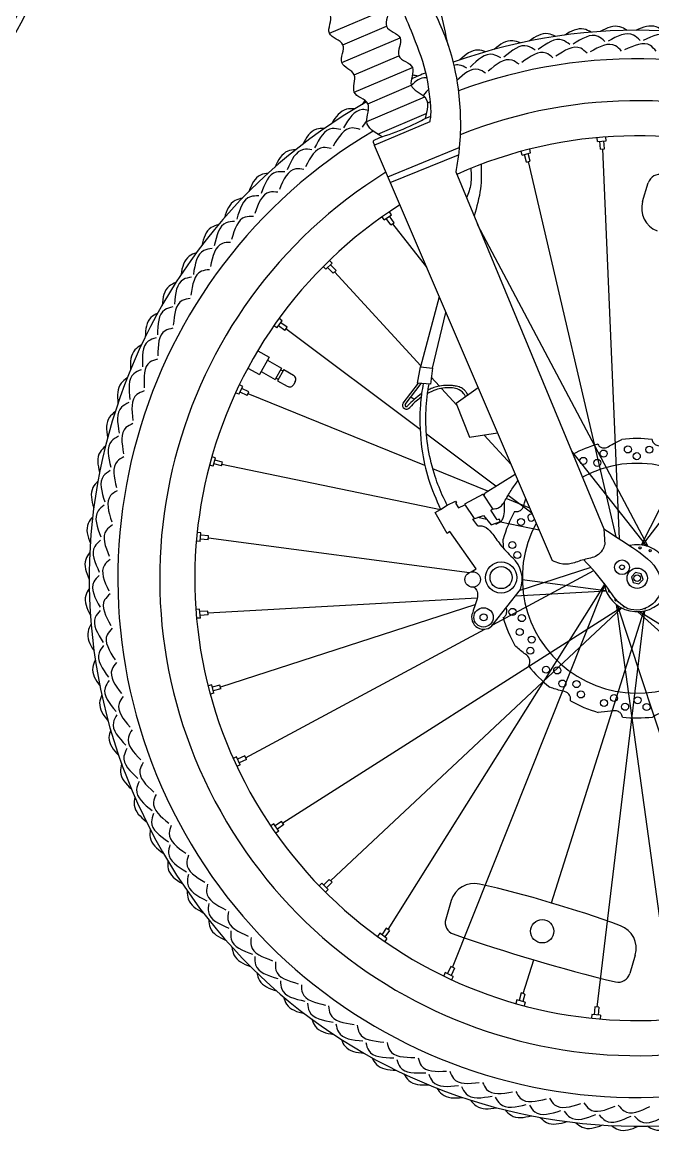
# Model space of a CAD drawing. Header units: millimetres. Extents: x -1488 to 354, y -1 to 1042.
# Drawn here: x -377 to 18, y -1 to 693 of the extents above; entities that cross this region are included whole.
import ezdxf

# ---------------------------------------------------------------- set-up
doc = ezdxf.new("R2010")
doc.units = ezdxf.units.MM
doc.layers.add('ceco.net 420', color=7, linetype='Continuous')

msp = doc.modelspace()

# ---------------------------------------------------------------- linework, layer by layer
at = {"layer": 'ceco.net 420'}
for p, q in [((-184.64, 686.16), (-148.14, 701.64)), ((-176.14, 678.9), (-148.88, 690.47)), ((-176.85, 667.74), (-140.42, 683.2)), ((-169.05, 660.19), (-141.16, 672.02)), ((-169.05, 649.33), (-132.7, 664.75)), ((-160.55, 642.07), (-133.44, 653.57)), ((-161.25, 630.91), (-124.97, 646.3)), ((-154.29, 623), (-124.01, 635.85)), ((-124.74, 632.81), (-121.17, 634.33)), ((-156.57, 616.17), (-121.66, 631.02)), ((-151.77, 621.33), (-156.38, 619.35)), ((-17.03, 618.46), (-17.22, 620.79)), ((-17.03, 618.46), (-11.55, 618.9)), ((-15.12, 613.66), (-15.52, 618.58)), ((-12.66, 613.86), (-13.05, 618.78)), ((-11.55, 618.9), (-11.73, 621.24)), ((-156.57, 616.17), (-45.32, 356.43)), ((-64.08, 609.98), (-64.68, 612.25)), ((-64.08, 609.98), (-58.76, 611.37)), ((-58.98, 606.22), (-60.22, 610.99)), ((-58.76, 611.37), (-59.35, 613.64)), ((-15.12, 613.66), (-12.66, 613.86)), ((-13.89, 613.76), (-3.36, 369.97)), ((-61.37, 605.6), (-62.62, 610.37)), ((-61.37, 605.6), (-58.98, 606.22)), ((-5.38, 371.29), (-60.18, 605.91)), ((-105.59, 599.51), (-12.96, 376.2)), ((11.25, 580.92), (14.8, 592.53)), ((10.56, 366.1), (123.25, 588.67)), ((-150.27, 569.42), (-151.6, 571.35)), ((-150.27, 569.42), (-145.74, 572.55)), ((-146.22, 566.22), (-149.02, 570.28)), ((-145.74, 572.55), (-147.07, 574.48)), ((-144.18, 567.63), (-146.98, 571.69)), ((-146.22, 566.22), (-144.18, 567.63)), ((-145.2, 566.93), (-123.92, 539.95)), ((14.61, 365.16), (-91.94, 566.59)), ((163.75, 564.93), (10.99, 366.04)), ((-186.78, 538.56), (-182.86, 542.43)), ((-182.86, 542.43), (-184.51, 544.09)), ((-180.48, 537.85), (-183.94, 541.36)), ((-186.78, 538.56), (-188.43, 540.23)), ((-182.24, 536.11), (-185.7, 539.62)), ((-182.24, 536.11), (-180.48, 537.85)), ((-181.36, 536.98), (-127.5, 478.16)), ((-115.92, 521.27), (-127.7, 477.44)), ((-214.19, 506.31), (-216.11, 507.67)), ((-120.2, 476.72), (-111.72, 511.45)), ((-217.38, 501.83), (-219.29, 503.18)), ((-217.38, 501.83), (-214.19, 506.31)), ((-212.48, 500.21), (-216.5, 503.06)), ((-211.05, 502.23), (-215.07, 505.08)), ((-212.48, 500.21), (-211.05, 502.23)), ((-127.9, 438.36), (-211.77, 501.22)), ((-229.35, 487.62), (-222.19, 483.55)), ((-222.19, 483.55), (-228.37, 472.71)), ((-223.3, 481.6), (-214.52, 476.6)), ((-235.53, 476.78), (-228.37, 472.71)), ((-227.26, 474.65), (-218.48, 469.65)), ((-214.52, 476.6), (-218.48, 469.65)), ((-213.14, 475.81), (-217.1, 468.86)), ((-215.02, 475.73), (-213.64, 474.94)), ((-213.14, 475.81), (-207.06, 472.35)), ((-129.56, 467.35), (-127.7, 477.44)), ((-127.7, 477.44), (-120.2, 476.72)), ((-120.2, 476.72), (-121.46, 466.69)), ((-241.14, 460.34), (-238.78, 465.31)), ((-238.78, 465.31), (-240.9, 466.31)), ((-217.99, 470.52), (-216.61, 469.73)), ((-217.1, 468.86), (-211.02, 465.4)), ((-205.94, 468.26), (-206.93, 466.52)), ((-138.45, 454.84), (-128.89, 467.3)), ((-137.17, 454), (-127.26, 467.16)), ((-121.46, 466.69), (-129.56, 467.35)), ((-120.92, 470.97), (-115.83, 465.4)), ((-241.14, 460.34), (-243.25, 461.34)), ((-236.03, 459.59), (-240.49, 461.71)), ((-234.97, 461.83), (-239.43, 463.94)), ((-236.03, 459.59), (-234.97, 461.83)), ((-124.87, 415.74), (-235.5, 460.71)), ((-131.55, 457.12), (-133.74, 458.56)), ((-114.56, 464.02), (-104.88, 453.45)), ((-91.6, 464.48), (-105.32, 454.53)), ((-105.32, 454.53), (-96.91, 433.53)), ((-80.55, 402.86), (-123.89, 435.35)), ((-96.91, 433.53), (-79.46, 436.14)), ((-87.88, 434.88), (-71.04, 416.48)), ((-33.13, 424.82), (13.7, 365.44)), ((-255.87, 420.66), (-258.13, 421.28)), ((-257.33, 415.35), (-255.87, 420.66)), ((-252.17, 415.51), (-256.92, 416.81)), ((-251.51, 417.89), (-256.27, 419.2)), ((-252.17, 415.51), (-251.51, 417.89)), ((-251.84, 416.7), (-115.23, 388.31)), ((-257.33, 415.35), (-259.59, 415.98)), ((-85.53, 399.74), (-119.96, 413.74)), ((-57.95, 385.93), (-72.91, 397.13)), ((-115.16, 388.36), (-110.91, 390.99)), ((-59.31, 389.08), (-74.1, 395.1)), ((-91.74, 383.43), (-86.34, 382.31)), ((-77.7, 380.52), (-53.48, 375.48)), ((-12.96, 376.2), (-12.43, 366.33)), ((-265.46, 368.24), (-267.79, 368.46)), ((-264.94, 373.72), (-267.28, 373.94)), ((-265.46, 368.24), (-264.94, 373.72)), ((-260.41, 369.29), (-265.32, 369.75)), ((-260.18, 371.75), (-265.09, 372.21)), ((-260.41, 369.29), (-260.18, 371.75)), ((-260.29, 370.52), (-96.99, 348.95)), ((-82.49, 316.12), (-19.32, 350.08)), ((-21.05, 352.02), (-65.58, 337.66)), ((-12.71, 341.25), (-148.05, 125.7)), ((-107.54, 101.96), (-12.51, 340.32)), ((-64.06, 344.59), (-11.67, 337.67)), ((-11.5, 337.27), (-68.34, 334.14)), ((-92.18, 332.83), (-260.6, 323.57)), ((-93.58, 328.63), (-252.74, 277.29)), ((-213.76, 192.26), (-2.19, 326.92)), ((-1.8, 326.71), (-183.82, 156.11)), ((-5.29, 328.99), (29.59, 76.87)), ((75.88, 84.72), (-4.53, 328.41)), ((-265.73, 325.92), (-268.07, 325.73)), ((-265.29, 320.43), (-267.62, 320.25)), ((-265.29, 320.43), (-265.73, 325.92)), ((-260.7, 324.81), (-265.61, 324.41)), ((-260.5, 322.34), (-265.41, 321.94)), ((-260.5, 322.34), (-260.7, 324.81)), ((-45.66, 142.23), (11.99, 324.77)), ((12.42, 324.86), (-17.35, 77.17)), ((8.28, 324.36), (197.06, 153.65)), ((227.47, 189.42), (9.23, 324.4)), ((-236.97, 233.07), (-87.47, 313.44)), ((-258.21, 278.71), (-260.48, 278.12)), ((-256.82, 273.38), (-258.21, 278.71)), ((-253.06, 278.49), (-257.83, 277.24)), ((-252.43, 276.09), (-253.06, 278.49)), ((-256.82, 273.38), (-259.09, 272.79)), ((-252.43, 276.09), (-257.2, 274.85)), ((-242.6, 233.52), (-244.73, 232.54)), ((-240.31, 228.52), (-242.6, 233.52)), ((-237.49, 234.2), (-241.97, 232.14)), ((-236.46, 231.95), (-240.94, 229.89)), ((-236.46, 231.95), (-237.49, 234.2)), ((-240.31, 228.52), (-242.44, 227.54)), ((-219.38, 191.73), (-221.31, 190.4)), ((-216.25, 187.2), (-219.38, 191.73)), ((-214.46, 193.28), (-218.52, 190.48)), ((-213.06, 191.25), (-217.11, 188.44)), ((-213.06, 191.25), (-214.46, 193.28)), ((-216.25, 187.2), (-218.18, 185.87)), ((-189.26, 154.6), (-190.93, 152.96)), ((-185.39, 150.69), (-189.26, 154.6)), ((-184.69, 156.99), (-188.19, 153.53)), ((-182.95, 155.23), (-186.46, 151.76)), ((-182.95, 155.23), (-184.69, 156.99)), ((-185.39, 150.69), (-187.06, 149.04)), ((-108.44, 143.68), (-111.88, 132.04)), ((-149.06, 126.42), (-151.91, 122.4)), ((-147.04, 124.98), (-149.89, 120.96)), ((-147.04, 124.98), (-149.06, 126.42)), ((-153.15, 123.27), (-154.5, 121.36)), ((-148.66, 120.09), (-153.15, 123.27)), ((-148.66, 120.09), (-150.02, 118.17)), ((-63.53, 85.62), (-56.88, 106.68)), ((6.65, 109.69), (3.21, 98.05)), ((-112.14, 98.69), (-113.15, 96.57)), ((-107.17, 96.33), (-112.14, 98.69)), ((-108.66, 102.49), (-110.78, 98.04)), ((-106.43, 101.43), (-108.66, 102.49)), ((-106.43, 101.43), (-108.54, 96.98)), ((-107.17, 96.33), (-108.17, 94.21)), ((-64.73, 85.95), (-66.03, 81.2)), ((-62.34, 85.29), (-64.73, 85.95)), ((-62.34, 85.29), (-63.65, 80.54)), ((-67.49, 81.6), (-68.11, 79.34)), ((-62.19, 80.14), (-67.49, 81.6)), ((-62.19, 80.14), (-62.81, 77.88)), ((-18.59, 77.29), (-19.05, 72.38)), ((-16.12, 77.06), (-18.59, 77.29)), ((-16.12, 77.06), (-16.58, 72.15)), ((-20.55, 72.52), (-20.77, 70.19)), ((-15.08, 72.01), (-20.55, 72.52)), ((-15.08, 72.01), (-15.29, 69.67))]:
    msp.add_line(p, q, dxfattribs=at)
for points in [[(-148.07, 596.33), (-103.39, 614.78)], [(-146.53, 592.74), (-103.91, 610.07)], [(-87.76, 397.03), (-87.17, 398.72), (-68.43, 410.45)], [(-91.89, 378.01), (-95, 382.33), (-88.27, 384.61), (-83.4, 378.81), (-77.6, 380.88), (-78.54, 382.22), (-79.77, 381.93), (-83.7, 387.93), (-82.38, 388.79), (-88.39, 397.99), (-100.08, 391.67), (-94.15, 382.62)], [(-110.91, 390.99), (-105.75, 393.57), (-105.12, 392.54), (-105.68, 392.2), (-103.96, 389.41), (-99.83, 391.28)], [(-95.96, 349.27), (-92.84, 351.19), (-109.24, 374.51), (-110.92, 373.39), (-118.52, 386.39), (-115.16, 388.36)], [(-82.19, 316.51), (-65.12, 338.24)]]:
    msp.add_lwpolyline(points, dxfattribs=at)
msp.add_lwpolyline([(4.2, 346.13), (5.32, 342.56), (8.98, 341.75), (11.5, 344.51), (10.38, 348.08), (6.73, 348.89)], close=True, dxfattribs=at)
for centre, radius in [((-13.2, 423.28), 2.2), ((2.01, 425.86), 2.2), ((7.6, 421.65), 2.2), ((15.41, 425.72), 2.2), ((-25.81, 418.72), 2.2), ((-17.09, 417.46), 2.2), ((-64.82, 380.53), 2.2), ((-70.19, 366.06), 2.2), ((-67.1, 359.79), 2.2), ((9.63, 364.27), 0.668), ((16.01, 362.52), 0.668), ((-77.23, 345.74), 9.8), ((-1.63, 352.19), 4.61), ((-95.02, 344.52), 4.84), ((-77.23, 345.74), 6.9), ((-1.63, 352.19), 1.48), ((7.85, 345.32), 6.37), ((7.85, 345.32), 2.02), ((-88.23, 320.84), 6.06), ((-70.11, 324.26), 2.2), ((-88.23, 320.84), 2.21), ((-64.29, 320.37), 2.2), ((-65.56, 311.66), 2.2), ((-58.13, 306.93), 2.2), ((-58.98, 299.99), 2.2), ((-49.14, 288.1), 2.2), ((-42.15, 287.65), 2.2), ((-38.89, 279.47), 2.2), ((-30.1, 279.09), 2.2), ((-27.36, 272.64), 2.2), ((-6.62, 270.37), 2.2), ((8.1, 268.99), 2.2), ((-12.9, 267.27), 2.2), ((0.29, 264.92), 2.2), ((13.69, 264.77), 2.2), ((-51.53, 124.53), 7.3)]:
    msp.add_circle(centre, radius, dxfattribs=at)
for centre, radius, start, end in [((7.85, 345.32), 342.61, 119.60291, 109.63328), ((7.85, 345.32), 324.72, 120.55788, 110.14544), ((7.85, 345.32), 342.61, 112.68726, 114.3366), ((7.85, 345.32), 298.54, 121.75851, 111.76654), ((7.85, 345.32), 324.72, 113.46439, 113.833), ((7.85, 345.32), 276.61, 122.44386, 114.06038), ((-155.82, 618.04), 1.42, 113.18577, 293.18577), ((21.97, 590.33), 7.5, 75.73456, 163.01195), ((25.6, 576.53), 15, 163.01195, 249.48403), ((-208.54, 469.74), 3, 330.33075, 60.33075), ((-209.53, 468), 3, 240.33075, 330.33075), ((-136.41, 453.5), 2.44, 146.75853, 326.75853), ((-136.48, 453.49), 0.853, 143.60682, 329.91023), ((7.85, 345.32), 87.33, 83.90162, 96.31864), ((7.85, 345.32), 87.33, 106.40162, 117.38242), ((7.85, 345.32), 71.87, 151.44028, 118.4291), ((7.85, 345.32), 87.33, 151.40162, 163.81864), ((-58.38, 383.26), 2.2, 72.28154, 334.09001), ((7.85, 345.32), 20.96, 188.38419, 103.20084), ((-82.73, 344.46), 18.68, 340.56777, 47.41505), ((-9.46, 337.38), 0.668, 121.50248, 308.34036), ((-5.7, 331.94), 0.668, 101.79441, 339.73661), ((-0.31, 328.11), 0.668, 190.88389, 282.20204), ((12.66, 326.89), 0.668, 240.68471, 340.68744), ((-88.24, 320.85), 7.44, 155.71284, 324.33051), ((7.85, 345.32), 87.33, 196.40162, 208.81864), ((7.85, 345.32), 87.33, 218.90162, 231.31864), ((7.85, 345.32), 87.33, 241.40162, 253.81864), ((7.85, 345.32), 87.33, 263.90162, 276.31864), ((-94.05, 139.43), 15, 77.07482, 163.54691), ((-257.63, -573.33), 746.29, 70.01899, 77.07482), ((-104.68, 129.92), 7.5, 163.54691, 250.82429), ((-7.74, 113.94), 15, 343.54691, 70.01899), ((258.35, 1173.84), 1112.75, 250.82429, 256.26952), ((-3.98, 100.18), 7.5, 256.26952, 343.54691)]:
    msp.add_arc(centre, radius, start, end, dxfattribs=at)
for points in [[(-110.32, 678.6), (-115.08, 700.36), (-150.41, 848.62), (-167.38, 918.88), (-176.79, 954.27)], [(-173.96, 910.31), (-180.51, 895.8), (-190.94, 878.42), (-211.31, 854.51), (-220.34, 846.5), (-273.61, 806.39), (-303.95, 784.16), (-333.25, 758.32), (-360.76, 728.96), (-374.49, 707.06), (-388.88, 680.11), (-430.82, 600.62), (-445.72, 572.38), (-458.03, 549.05), (-500.56, 468.44), (-528.51, 415.45), (-541.49, 390.8), (-546.86, 379.83), (-565.84, 347.04)], [(-180.02, 764.84), (-171.31, 756.99), (-172.06, 745.81), (-163.59, 738.54), (-164.33, 727.36), (-155.87, 720.09), (-156.61, 708.92), (-148.14, 701.64), (-148.88, 690.47), (-140.42, 683.2), (-141.16, 672.02), (-132.7, 664.75), (-133.44, 653.57), (-124.97, 646.3), (-124.74, 632.81)], [(-151.51, 621.42), (-161.25, 630.91), (-160.55, 642.07), (-169.05, 649.33), (-169.05, 660.19), (-176.85, 667.74), (-176.14, 678.9), (-184.64, 686.16), (-183.94, 697.32), (-192.44, 704.58), (-191.73, 715.74), (-200.24, 723), (-199.53, 734.16), (-208.03, 741.41), (-208.15, 754.52)], [(-121.66, 631.02), (-121.17, 634.33), (-121.46, 643.31), (-123.08, 655.8), (-130.68, 680.86), (-138, 698.52), (-143.07, 709.54), (-144.74, 712.99)], [(-127.98, 713.82), (-127.59, 713.79), (-127.18, 713.64), (-126.71, 713.24), (-125.97, 711.97), (-124.39, 709.1), (-110.32, 678.6), (-104.15, 651.42), (-103.39, 614.78), (-103.91, 610.07), (-105.59, 599.51)], [(9.63, 681.66), (5.57, 685.03), (-10.34, 681.17)], [(31.63, 680.83), (27.8, 684.46), (11.67, 681.64)], [(-34.28, 679.02), (-38.75, 681.83), (-54.02, 675.92)], [(-12.37, 681.06), (-16.64, 684.16), (-32.27, 679.26)], [(-1.92, 674.96), (-5.72, 678.32), (-21.63, 674.46)], [(19.66, 674.89), (16.09, 678.5), (-0.04, 675.68)], [(-77.48, 670.66), (-82.28, 672.87), (-96.64, 665.02)], [(-56.02, 675.55), (-60.66, 678.06), (-75.51, 671.17)], [(-44.86, 670.86), (-49.07, 673.7), (-64.34, 667.79)], [(-23.46, 673.61), (-27.47, 676.72), (-43.09, 671.82)], [(-66.04, 666.72), (-70.42, 669.28), (-85.27, 662.38)], [(-151.77, 621.33), (-134.27, 628.06), (-124.74, 632.81)], [(-177.53, 625.97), (-182.78, 626.52), (-193.86, 614.46)], [(-165.43, 625.91), (-170.4, 626.92), (-182.25, 615.62)], [(-195.49, 613.24), (-200.76, 613.45), (-211.03, 600.69)], [(-183.41, 613.97), (-188.44, 614.66), (-199.52, 602.61)], [(-212.58, 599.37), (-217.85, 599.23), (-227.27, 585.83)], [(-200.57, 600.89), (-205.63, 601.25), (-215.9, 588.5)], [(-228.72, 584.41), (-233.98, 583.92), (-242.5, 569.94)], [(-216.84, 586.71), (-221.91, 586.74), (-231.33, 573.34)], [(-232.15, 571.5), (-237.21, 571.19), (-245.73, 557.21)], [(-243.85, 568.43), (-249.06, 567.6), (-256.65, 553.09)], [(-246.43, 555.32), (-251.46, 554.68), (-259.05, 540.17)], [(-257.91, 551.49), (-263.05, 550.32), (-269.67, 535.34)], [(-259.62, 538.24), (-264.6, 537.27), (-271.22, 522.3)], [(-270.82, 533.66), (-275.88, 532.16), (-281.51, 516.78)], [(-282.54, 515.03), (-287.49, 513.2), (-292.1, 497.49)], [(-271.66, 520.33), (-276.57, 519.04), (-282.2, 503.67)], [(-282.51, 501.68), (-287.32, 500.07), (-291.93, 484.36)], [(-293.02, 495.68), (-297.84, 493.53), (-301.41, 477.55)], [(-292.12, 482.35), (-296.81, 480.43), (-300.38, 464.45)], [(-302.21, 475.68), (-306.88, 473.22), (-309.4, 457.04)], [(-125.97, 467.06), (-126.96, 460.8), (-127.23, 458.6), (-127.83, 451.6), (-126.75, 426.07), (-122.58, 407.27), (-115.16, 388.36)], [(-110.91, 390.99), (-113.25, 395.7), (-118.48, 408.86), (-122.77, 426.4), (-124.3, 444.08), (-123.26, 460.78), (-122.94, 463.01), (-122.3, 466.76)], [(-97.94, 459.88), (-98.59, 461.1), (-99.92, 462.77), (-102, 464.31), (-105.17, 465.38), (-107.65, 465.75), (-112.22, 465.85), (-116.75, 465.21), (-120.18, 464.19), (-122.94, 463.01)], [(-300.44, 462.44), (-305, 460.22), (-307.52, 444.04)], [(-126.96, 460.8), (-131.55, 457.12), (-135.74, 453.06)], [(-127.23, 458.6), (-130.29, 456.06), (-134.37, 452.17)], [(-99.4, 458.83), (-100.54, 460.66), (-104.69, 463.71), (-108.75, 464.41), (-113.77, 464.14), (-117.99, 463.15), (-123.26, 460.78)], [(-310.07, 455.12), (-314.57, 452.36), (-316.03, 436.05)], [(-307.44, 442.02), (-311.84, 439.51), (-313.3, 423.2)], [(-316.57, 434.09), (-320.88, 431.04), (-321.27, 414.67)], [(-16.81, 429.1), (-16.04, 428.1), (-14.4, 427.09), (-12.01, 426.92), (-8.54, 428.51), (-1.76, 432.12)], [(17.13, 432.16), (17.46, 430.94), (18.59, 429.38), (20.73, 428.3), (24.54, 428.45), (32.19, 429.19)], [(-313.09, 421.2), (-317.32, 418.4), (-317.7, 402.03)], [(-321.69, 412.68), (-325.78, 409.36), (-325.1, 393)], [(-82.38, 388.79), (-80.6, 388.87), (-78.2, 389.76), (-76.06, 391.74), (-75.14, 393.25), (-70.96, 400.24), (-66.7, 406.33)], [(-317.36, 400.04), (-321.4, 396.98), (-320.72, 380.62)], [(-325.39, 390.99), (-329.26, 387.4), (-327.5, 371.12)], [(-320.25, 378.66), (-324.08, 375.33), (-322.32, 359.05)], [(-12.96, 376.21), (4.97, 364.45), (21.14, 348.74), (22.88, 339.09), (17.62, 329.35), (9.62, 325.63), (2.18, 326.27), (-0.79, 327.87), (-11.79, 340.77), (-25.54, 356.91)], [(-327.66, 369.09), (-331.29, 365.26), (-328.47, 349.13)], [(-12.43, 366.33), (-13.01, 364.69), (-13.97, 362.9), (-17.31, 359.48), (-25.54, 356.91), (-33.41, 354.46), (-40.42, 354.47), (-45.32, 356.43)], [(-321.72, 357.13), (-325.33, 353.56), (-322.51, 337.43)], [(-328.5, 347.1), (-331.87, 343.04), (-328, 327.13)], [(-321.79, 335.55), (-325.15, 331.75), (-321.29, 315.84)], [(-94.27, 339.74), (-93.92, 339.45), (-93.54, 339.08), (-92.03, 336.22), (-92, 333.78), (-93.54, 328.73), (-95.02, 323.91)], [(-327.89, 325.1), (-330.99, 320.82), (-326.09, 305.2)], [(-320.45, 314.01), (-323.55, 310), (-318.66, 294.38)], [(-325.85, 303.18), (-328.66, 298.72), (-322.76, 283.45)], [(-60.12, 290.47), (-59.49, 291.57), (-59.19, 293.47), (-59.94, 295.74), (-62.74, 298.34), (-68.67, 303.22)], [(-317.69, 292.6), (-320.53, 288.4), (-314.63, 273.13)], [(-322.38, 281.45), (-324.89, 276.81), (-318, 261.96)], [(-313.55, 271.42), (-316.11, 267.05), (-309.22, 252.19)], [(-33.95, 268.64), (-33.79, 269.89), (-34.24, 271.76), (-35.81, 273.58), (-39.39, 274.9), (-46.73, 277.14)], [(32.51, 261.54), (31.74, 262.54), (30.1, 263.54), (27.71, 263.72), (24.24, 262.13), (17.46, 258.51)], [(-317.5, 259.99), (-319.7, 255.19), (-311.85, 240.82)], [(-1.43, 258.48), (-1.76, 259.7), (-2.89, 261.25), (-5.03, 262.33), (-8.84, 262.19), (-16.49, 261.44)], [(-308.03, 250.56), (-310.3, 246.02), (-302.45, 231.66)], [(-311.22, 238.89), (-313.11, 233.96), (-304.33, 220.14)], [(-301.16, 230.11), (-303.12, 225.43), (-294.35, 211.6)], [(-303.58, 218.25), (-305.14, 213.21), (-295.48, 199.99)], [(-292.96, 210.14), (-294.61, 205.35), (-284.96, 192.13)], [(-294.6, 198.15), (-295.83, 193.02), (-285.32, 180.46)], [(-283.47, 190.76), (-284.81, 185.87), (-274.31, 173.3)], [(-284.33, 178.69), (-285.21, 173.48), (-273.91, 161.64)], [(-272.74, 172.04), (-273.76, 167.07), (-262.46, 155.22)], [(-272.8, 159.94), (-273.35, 154.69), (-261.3, 143.6)], [(-260.81, 154.05), (-261.5, 149.03), (-249.44, 137.95)], [(-260.08, 141.98), (-260.28, 136.7), (-247.53, 126.43)], [(-247.72, 136.89), (-248.08, 131.83), (-235.33, 121.56)], [(-246.2, 124.89), (-246.06, 119.61), (-232.66, 110.2)], [(-233.54, 120.62), (-233.57, 115.55), (-220.17, 106.14)], [(-231.24, 108.74), (-230.76, 103.49), (-216.77, 94.97)], [(-218.33, 105.32), (-218.03, 100.25), (-204.04, 91.74)], [(-215.26, 93.61), (-214.43, 88.4), (-199.92, 80.82)], [(-202.15, 91.04), (-201.51, 86.01), (-187, 78.42)], [(-198.32, 79.56), (-197.15, 74.41), (-182.17, 67.79)], [(-185.07, 77.85), (-184.11, 72.87), (-169.13, 66.25)], [(-180.5, 66.65), (-178.99, 61.59), (-163.62, 55.96)], [(-167.16, 65.8), (-165.88, 60.9), (-150.5, 55.27)], [(-161.87, 54.92), (-160.04, 49.97), (-144.32, 45.36)], [(-148.51, 54.95), (-146.9, 50.14), (-131.19, 45.53)], [(-142.51, 44.44), (-140.36, 39.63), (-124.38, 36.05)], [(-129.18, 45.35), (-127.27, 40.65), (-111.29, 37.08)], [(-122.51, 35.25), (-120.05, 30.59), (-103.87, 28.07)], [(-109.27, 37.03), (-107.05, 32.47), (-90.87, 29.95)], [(-88.86, 30.03), (-86.34, 25.62), (-70.04, 24.17)], [(-101.95, 27.39), (-99.19, 22.9), (-82.88, 21.44)], [(-80.93, 20.89), (-77.87, 16.58), (-61.51, 16.2)], [(-68.03, 24.38), (-65.23, 20.15), (-48.86, 19.76)], [(-59.52, 15.78), (-56.19, 11.68), (-39.83, 12.37)], [(-46.88, 20.1), (-43.81, 16.06), (-27.45, 16.75)], [(-25.49, 17.22), (-22.17, 13.39), (-5.89, 15.14)], [(-3.96, 15.74), (-0.39, 12.14), (15.74, 14.95)], [(-37.82, 12.08), (-34.23, 8.21), (-17.95, 9.96)], [(-15.93, 9.81), (-12.09, 6.18), (4.03, 8.99)], [(6.07, 8.97), (10.13, 5.6), (26.04, 9.46)]]:
    msp.add_spline(points, degree=3, dxfattribs=at)
for points, knots in [([(-370.41, 705.32), (-370.45, 705.25), (-383.26, 682.88), (-405.36, 637.21), (-429.41, 592.61), (-440.95, 570.43)], [284.535067, 284.535067, 284.535067, 284.535067, 284.775285, 361.761477, 436.7535, 436.7535, 436.7535, 436.7535]), ([(-20.83, 686.72), (-22.36, 687.59), (-27.85, 690.38), (-33.52, 687.53), (-37.61, 684.89)], [1.290026, 1.290026, 1.290026, 1.290026, 6.384144, 19.446481, 19.446481, 19.446481, 19.446481]), ([(1.56, 687.86), (0.09, 688.84), (-5.21, 691.98), (-11.05, 689.51), (-15.31, 687.14)], [1.290026, 1.290026, 1.290026, 1.290026, 6.384144, 19.446481, 19.446481, 19.446481, 19.446481]), ([(23.98, 687.54), (22.57, 688.61), (17.49, 692.09), (11.5, 690.01), (7.1, 687.92)], [1.290026, 1.290026, 1.290026, 1.290026, 6.384144, 19.446481, 19.446481, 19.446481, 19.446481]), ([(-65.14, 680.06), (-66.78, 680.72), (-72.59, 682.77), (-77.83, 679.21), (-81.55, 676.05)], [1.290026, 1.290026, 1.290026, 1.290026, 6.384144, 19.446481, 19.446481, 19.446481, 19.446481]), ([(-43.09, 684.11), (-44.69, 684.88), (-50.35, 687.31), (-55.81, 684.1), (-59.72, 681.19)], [1.290026, 1.290026, 1.290026, 1.290026, 6.384144, 19.446481, 19.446481, 19.446481, 19.446481]), ([(-86.88, 674.56), (-88.56, 675.12), (-94.49, 676.79), (-99.49, 672.89), (-102.99, 669.5)], [1.290026, 1.290026, 1.290026, 1.290026, 6.384144, 19.446481, 19.446481, 19.446481, 19.446481]), ([(-98.58, 664.39), (-100.24, 665.21), (-103.06, 666.6), (-105.72, 666.34), (-106.79, 666.01)], [0, 0, 0, 0, 5.278026, 8.962285, 8.962285, 8.962285, 8.962285]), ([(-86.9, 661.2), (-88.42, 662.14), (-94.52, 665.92), (-100.45, 660.72), (-104.9, 656.48)], [0, 0, 0, 0, 5.072032, 20.402272, 20.402272, 20.402272, 20.402272]), ([(-123.56, 658.21), (-123.79, 658.25), (-127.42, 658.74), (-130.57, 656.43), (-133.38, 653.44)], [4.520312, 4.520312, 4.520312, 4.520312, 5.278026, 16.246761, 16.246761, 16.246761, 16.246761]), ([(-168.87, 638.83), (-170.63, 638.93), (-176.79, 639.01), (-180.61, 633.94), (-183.11, 629.76)], [1.290026, 1.290026, 1.290026, 1.290026, 6.384144, 19.446481, 19.446481, 19.446481, 19.446481]), ([(-160.23, 637.87), (-161.53, 638.19), (-168.21, 639.46), (-172.42, 632.62), (-175.83, 627.08)], [1.433497, 1.433497, 1.433497, 1.433497, 5.278026, 21.651368, 21.651368, 21.651368, 21.651368]), ([(-187.69, 626.64), (-189.45, 626.63), (-195.6, 626.3), (-199.08, 621), (-201.31, 616.67)], [1.290026, 1.290026, 1.290026, 1.290026, 6.384144, 19.446481, 19.446481, 19.446481, 19.446481]), ([(-205.67, 613.25), (-207.43, 613.12), (-213.55, 612.39), (-216.67, 606.88), (-218.61, 602.41)], [1.290026, 1.290026, 1.290026, 1.290026, 6.384144, 19.446481, 19.446481, 19.446481, 19.446481]), ([(-89.69, 604.14), (-89.61, 599.04), (-89.44, 588.08), (-92.46, 577.56), (-94.16, 571.94)], [0, 0, 0, 0, 15.211292, 32.68082, 32.68082, 32.68082, 32.68082]), ([(-222.73, 598.71), (-224.48, 598.47), (-230.54, 597.34), (-233.3, 591.63), (-234.94, 587.04)], [1.290026, 1.290026, 1.290026, 1.290026, 6.384144, 19.446481, 19.446481, 19.446481, 19.446481]), ([(-96.18, 601.29), (-95.99, 598.17), (-95.63, 591.93), (-97.68, 586.06), (-98.8, 583.13)], [0, 0, 0, 0, 9.267163, 18.540081, 18.540081, 18.540081, 18.540081]), ([(-238.81, 583.09), (-240.54, 582.73), (-246.51, 581.21), (-248.89, 575.33), (-250.23, 570.65)], [1.290026, 1.290026, 1.290026, 1.290026, 6.384144, 19.446481, 19.446481, 19.446481, 19.446481]), ([(-253.84, 566.45), (-255.54, 565.98), (-261.4, 564.07), (-263.39, 558.05), (-264.41, 553.29)], [1.290026, 1.290026, 1.290026, 1.290026, 6.384144, 19.446481, 19.446481, 19.446481, 19.446481]), ([(-267.74, 548.86), (-269.41, 548.28), (-275.13, 545.99), (-276.72, 539.85), (-277.43, 535.03)], [1.290026, 1.290026, 1.290026, 1.290026, 6.384144, 19.446481, 19.446481, 19.446481, 19.446481]), ([(-280.46, 530.4), (-282.09, 529.71), (-287.65, 527.05), (-288.83, 520.82), (-289.23, 515.97)], [1.290026, 1.290026, 1.290026, 1.290026, 6.384144, 19.446481, 19.446481, 19.446481, 19.446481]), ([(-291.95, 511.15), (-293.53, 510.35), (-298.9, 507.34), (-299.68, 501.04), (-299.75, 496.17)], [1.290026, 1.290026, 1.290026, 1.290026, 6.384144, 19.446481, 19.446481, 19.446481, 19.446481]), ([(-302.15, 491.18), (-303.68, 490.29), (-308.84, 486.93), (-309.2, 480.6), (-308.96, 475.73)], [1.290026, 1.290026, 1.290026, 1.290026, 6.384144, 19.446481, 19.446481, 19.446481, 19.446481]), ([(-311.03, 470.6), (-312.49, 469.6), (-317.42, 465.91), (-317.37, 459.57), (-316.81, 454.73)], [1.290026, 1.290026, 1.290026, 1.290026, 6.384144, 19.446481, 19.446481, 19.446481, 19.446481]), ([(-318.54, 449.47), (-319.93, 448.39), (-324.61, 444.38), (-324.15, 438.06), (-323.27, 433.26)], [1.290026, 1.290026, 1.290026, 1.290026, 6.384144, 19.446481, 19.446481, 19.446481, 19.446481]), ([(-324.65, 427.9), (-325.97, 426.73), (-330.38, 422.43), (-329.5, 416.14), (-328.32, 411.42)], [1.290026, 1.290026, 1.290026, 1.290026, 6.384144, 19.446481, 19.446481, 19.446481, 19.446481]), ([(-329.34, 405.98), (-330.58, 404.72), (-334.7, 400.14), (-333.41, 393.93), (-331.92, 389.29)], [1.290026, 1.290026, 1.290026, 1.290026, 6.384144, 19.446481, 19.446481, 19.446481, 19.446481]), ([(-80.91, 379.7), (-80.02, 378.98), (-80.18, 379.6), (-79.05, 379.77), (-77.64, 380.43), (-76.47, 381.64), (-74.9, 385.87), (-75.01, 389.81), (-75.13, 393.27)], [0.889588, 0.889588, 0.889588, 0.889588, 1.406229, 2.579104, 4.261936, 6.022173, 7.447904, 17.645633, 17.645633, 17.645633, 17.645633]), ([(-68.83, 387.12), (-68.41, 387.04), (-67.36, 386.84), (-65.48, 387.33), (-63.34, 389.2), (-62.69, 392.17), (-62.11, 394.24), (-61.87, 395.06)], [0, 0, 0, 0, 1.265155, 3.187887, 5.583091, 9.401751, 11.980914, 11.980914, 11.980914, 11.980914]), ([(-332.59, 383.79), (-333.74, 382.46), (-337.55, 377.62), (-335.86, 371.51), (-334.07, 366.97)], [1.290026, 1.290026, 1.290026, 1.290026, 6.384144, 19.446481, 19.446481, 19.446481, 19.446481]), ([(-91.89, 378.01), (-91.45, 378.05), (-90.14, 378.19), (-86.69, 377.66), (-82.3, 373.13), (-77.71, 365.68), (-72.82, 360.88), (-70.1, 358.21)], [0, 0, 0, 0, 1.350893, 3.94178, 10.12678, 19.157978, 30.517389, 30.517389, 30.517389, 30.517389]), ([(-334.37, 361.45), (-335.44, 360.04), (-338.93, 354.96), (-336.84, 348.97), (-334.75, 344.57)], [1.290026, 1.290026, 1.290026, 1.290026, 6.384144, 19.446481, 19.446481, 19.446481, 19.446481]), ([(-334.7, 339.03), (-335.67, 337.55), (-338.81, 332.26), (-336.34, 326.42), (-333.97, 322.16)], [1.290026, 1.290026, 1.290026, 1.290026, 6.384144, 19.446481, 19.446481, 19.446481, 19.446481]), ([(-75.93, 320.66), (-75.58, 320.9), (-74.7, 321.5), (-73.71, 323.17), (-73.58, 325.15), (-73.97, 326.33), (-74.15, 326.75)], [0, 0, 0, 0, 1.265155, 3.187887, 5.583091, 6.948706, 6.948706, 6.948706, 6.948706]), ([(-333.55, 316.64), (-334.43, 315.1), (-337.22, 309.61), (-334.37, 303.95), (-331.72, 299.85)], [1.290026, 1.290026, 1.290026, 1.290026, 6.384144, 19.446481, 19.446481, 19.446481, 19.446481]), ([(-330.95, 294.37), (-331.72, 292.78), (-334.14, 287.12), (-330.93, 281.65), (-328.02, 277.74)], [1.290026, 1.290026, 1.290026, 1.290026, 6.384144, 19.446481, 19.446481, 19.446481, 19.446481]), ([(-326.89, 272.32), (-327.55, 270.68), (-329.6, 264.88), (-326.04, 259.63), (-322.89, 255.92)], [1.290026, 1.290026, 1.290026, 1.290026, 6.384144, 19.446481, 19.446481, 19.446481, 19.446481]), ([(-321.4, 250.59), (-321.95, 248.91), (-323.62, 242.98), (-319.72, 237.98), (-316.33, 234.48)], [1.290026, 1.290026, 1.290026, 1.290026, 6.384144, 19.446481, 19.446481, 19.446481, 19.446481]), ([(-314.5, 229.25), (-314.94, 227.54), (-316.22, 221.52), (-312, 216.78), (-308.39, 213.51)], [1.290026, 1.290026, 1.290026, 1.290026, 6.384144, 19.446481, 19.446481, 19.446481, 19.446481]), ([(-306.22, 208.42), (-306.55, 206.68), (-307.43, 200.59), (-302.91, 196.14), (-299.09, 193.11)], [1.290026, 1.290026, 1.290026, 1.290026, 6.384144, 19.446481, 19.446481, 19.446481, 19.446481]), ([(-296.59, 188.17), (-296.81, 186.42), (-297.29, 180.28), (-292.49, 176.14), (-288.48, 173.36)], [1.290026, 1.290026, 1.290026, 1.290026, 6.384144, 19.446481, 19.446481, 19.446481, 19.446481]), ([(-285.66, 168.6), (-285.76, 166.83), (-285.84, 160.68), (-280.78, 156.85), (-276.6, 154.35)], [1.290026, 1.290026, 1.290026, 1.290026, 6.384144, 19.446481, 19.446481, 19.446481, 19.446481]), ([(-273.47, 149.78), (-273.46, 148.01), (-273.13, 141.86), (-267.83, 138.38), (-263.5, 136.16)], [1.290026, 1.290026, 1.290026, 1.290026, 6.384144, 19.446481, 19.446481, 19.446481, 19.446481]), ([(-260.08, 131.8), (-259.95, 130.04), (-259.23, 123.92), (-253.71, 120.79), (-249.24, 118.86)], [1.290026, 1.290026, 1.290026, 1.290026, 6.384144, 19.446481, 19.446481, 19.446481, 19.446481]), ([(-245.54, 114.73), (-245.3, 112.98), (-244.17, 106.93), (-238.46, 104.17), (-233.88, 102.53)], [1.290026, 1.290026, 1.290026, 1.290026, 6.384144, 19.446481, 19.446481, 19.446481, 19.446481]), ([(-229.92, 98.65), (-229.56, 96.92), (-228.04, 90.95), (-222.16, 88.57), (-217.48, 87.24)], [1.290026, 1.290026, 1.290026, 1.290026, 6.384144, 19.446481, 19.446481, 19.446481, 19.446481]), ([(-213.28, 83.63), (-212.81, 81.93), (-210.9, 76.07), (-204.88, 74.08), (-200.12, 73.05)], [1.290026, 1.290026, 1.290026, 1.290026, 6.384144, 19.446481, 19.446481, 19.446481, 19.446481]), ([(-195.69, 69.73), (-195.11, 68.06), (-192.82, 62.34), (-186.69, 60.75), (-181.87, 60.03)], [1.290026, 1.290026, 1.290026, 1.290026, 6.384144, 19.446481, 19.446481, 19.446481, 19.446481]), ([(-177.23, 57.01), (-176.54, 55.38), (-173.89, 49.82), (-167.66, 48.63), (-162.8, 48.24)], [1.290026, 1.290026, 1.290026, 1.290026, 6.384144, 19.446481, 19.446481, 19.446481, 19.446481]), ([(-157.98, 45.52), (-157.19, 43.94), (-154.17, 38.57), (-147.88, 37.79), (-143.01, 37.71)], [1.290026, 1.290026, 1.290026, 1.290026, 6.384144, 19.446481, 19.446481, 19.446481, 19.446481]), ([(-138.02, 35.31), (-137.12, 33.79), (-133.76, 28.63), (-127.43, 28.26), (-122.56, 28.5)], [1.290026, 1.290026, 1.290026, 1.290026, 6.384144, 19.446481, 19.446481, 19.446481, 19.446481]), ([(-117.43, 26.44), (-116.44, 24.97), (-112.75, 20.04), (-106.4, 20.09), (-101.56, 20.65)], [1.290026, 1.290026, 1.290026, 1.290026, 6.384144, 19.446481, 19.446481, 19.446481, 19.446481]), ([(-96.3, 18.93), (-95.22, 17.53), (-91.21, 12.85), (-84.89, 13.32), (-80.1, 14.19)], [1.290026, 1.290026, 1.290026, 1.290026, 6.384144, 19.446481, 19.446481, 19.446481, 19.446481]), ([(-74.73, 12.81), (-73.56, 11.49), (-69.26, 7.08), (-62.98, 7.96), (-58.25, 9.15)], [1.290026, 1.290026, 1.290026, 1.290026, 6.384144, 19.446481, 19.446481, 19.446481, 19.446481]), ([(-52.81, 8.12), (-51.55, 6.88), (-46.97, 2.77), (-40.76, 4.05), (-36.12, 5.55)], [1.290026, 1.290026, 1.290026, 1.290026, 6.384144, 19.446481, 19.446481, 19.446481, 19.446481]), ([(-30.63, 4.88), (-29.29, 3.72), (-24.45, -0.09), (-18.34, 1.6), (-13.81, 3.4)], [1.290026, 1.290026, 1.290026, 1.290026, 6.384144, 19.446481, 19.446481, 19.446481, 19.446481]), ([(-8.28, 3.09), (-6.87, 2.02), (-1.79, -1.46), (4.2, 0.63), (8.6, 2.71)], [1.290026, 1.290026, 1.290026, 1.290026, 6.384144, 19.446481, 19.446481, 19.446481, 19.446481]), ([(14.14, 2.77), (15.61, 1.8), (20.91, -1.35), (26.75, 1.13), (31.01, 3.49)], [1.290026, 1.290026, 1.290026, 1.290026, 6.384144, 19.446481, 19.446481, 19.446481, 19.446481])]:
    msp.add_open_spline(points, degree=3, knots=knots, dxfattribs=at)
for points in [[(-129.05, 659.38), (-130.32, 659.63), (-131.58, 659.83), (-132.78, 659.84)], [(-122.36, 651.22), (-123.53, 650.05), (-124.7, 648.78), (-125.86, 647.51)], [(-162.35, 644.03), (-162.95, 643.27), (-163.53, 642.47), (-164.1, 641.65)], [(-161.28, 631.47), (-162.25, 630.2), (-163.21, 628.84), (-164.16, 627.48)], [(-75.5, 363.72), (-75.74, 365.72), (-75.88, 367.69), (-76.02, 369.66)]]:
    msp.add_open_spline(points, degree=3, dxfattribs=at)

doc.saveas('drawing.dxf')
